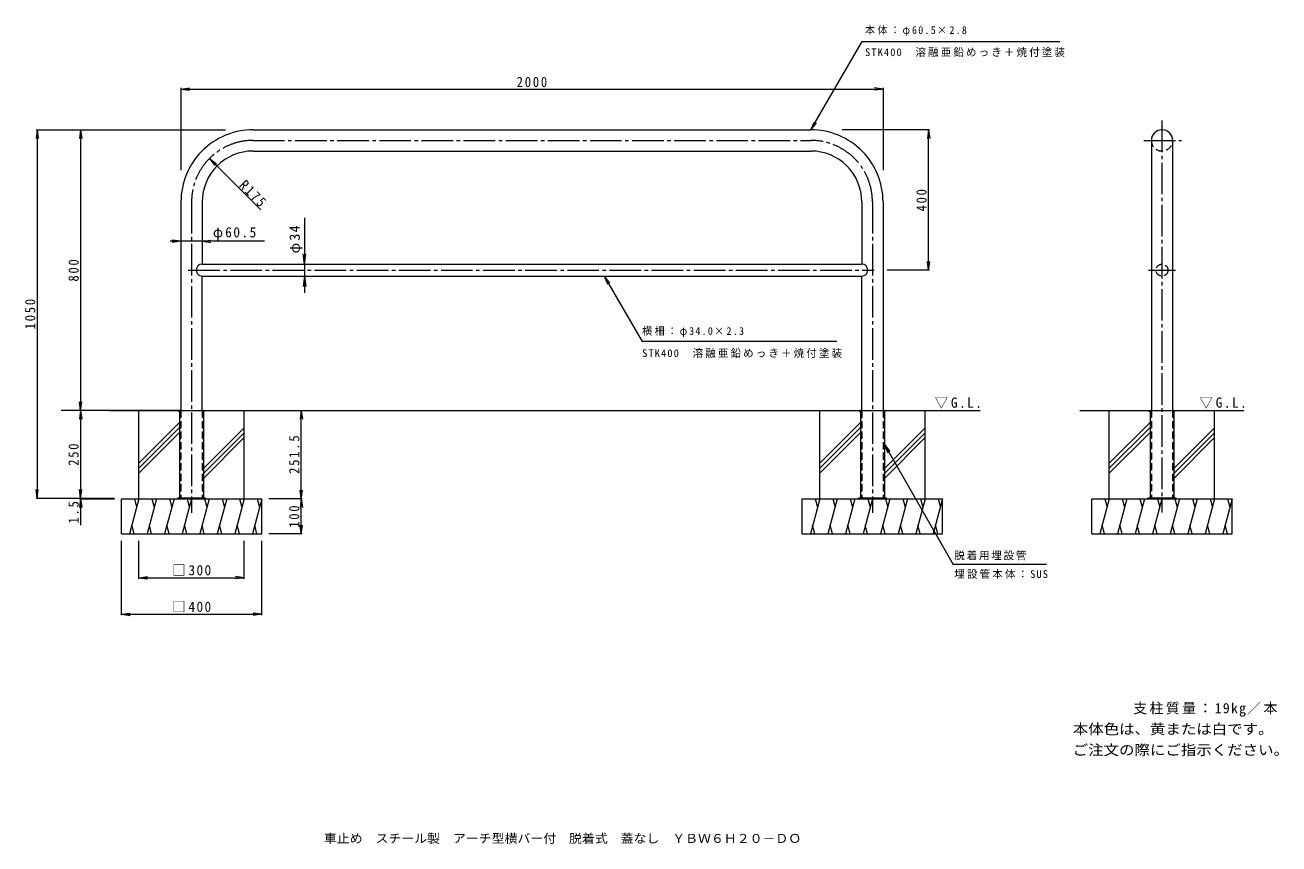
# Model space of a CAD drawing. Units: millimetres at full size, sheet at 1:10; some dimension numbers follow another scale. Extents: x -1792 to 1780, y -1362 to 972.
import ezdxf
from ezdxf.enums import TextEntityAlignment as Align

# ---------------------------------------------------------------- set-up
doc = ezdxf.new("R2010")
doc.units = ezdxf.units.MM
doc.header["$LTSCALE"] = 10
doc.linetypes.add('CHAIN2', pattern=[12, 9, -1, 1, -1])
doc.linetypes.add('DASHED2', pattern=[3, 2, -1])
for name, color, linetype, lineweight in [('C-0', 4, 'Continuous', 9), ('C-1', 7, 'Continuous', 9), ('C-2', 3, 'Continuous', 9), ('C-3', 3, 'DASHED2', 9), ('C-4', 7, 'Continuous', 9), ('C-5', 7, 'Continuous', 9), ('C-6', 6, 'Continuous', 5), ('C-E', 6, 'Continuous', 5)]:
    doc.layers.add(name, color=color, linetype=linetype, lineweight=lineweight)
doc.layers.add('F-5_F-5ﾚｲﾔ', color=2, linetype='Continuous')
doc.layers.add('F-F_F-Fﾚｲﾔ', color=2, linetype='Continuous')
doc.styles.add('ＭＳ ゴシック', font='')
doc.styles.get('ＭＳ ゴシック').set_extended_font_data('MS Gothic')

msp = doc.modelspace()

# ---------------------------------------------------------------- linework, layer by layer
at = {"layer": 'C-0', "color": 7, "linetype": 'CHAIN2'}
for p, q in [((1446.86, 699.74), (1446.86, -417.54)), ((-1142.44, 643.22), (447.06, 643.22)), ((1394.97, 643.22), (1502, 643.22)), ((-1317.44, 468.22), (-1317.44, -418.43)), ((622.06, 468.22), (622.06, -418.43)), ((-1326.89, 273.47), (627.24, 273.47)), ((1408.08, 273.47), (1485.2, 273.47))]:
    msp.add_line(p, q, dxfattribs=at)
at = {"layer": 'C-0'}
for p, q in [((-1354.94, -126.53), (-1354.94, -128.03)), ((-1354.94, -126.53), (-1354.94, -128.03)), ((-1354.94, -126.53), (-1279.94, -126.53)), ((-1354.94, -128.03), (-1351.44, -128.03)), ((-1351.44, -128.03), (-1351.44, -376.53)), ((-1283.44, -128.03), (-1283.44, -376.53)), ((-1279.94, -128.03), (-1283.44, -128.03)), ((-1279.94, -126.53), (-1279.94, -128.03)), ((584.56, -126.53), (584.56, -128.03)), ((584.56, -126.53), (584.56, -128.03)), ((584.56, -126.53), (659.56, -126.53)), ((584.56, -128.03), (588.06, -128.03)), ((588.06, -128.03), (588.06, -376.53)), ((656.06, -128.03), (656.06, -376.53)), ((659.56, -128.03), (656.06, -128.03)), ((659.56, -126.53), (659.56, -128.03)), ((1409.36, -126.53), (1409.36, -128.03)), ((1409.36, -126.53), (1409.36, -128.03)), ((1409.36, -126.53), (1484.36, -126.53)), ((1409.36, -128.03), (1412.86, -128.03)), ((1412.86, -128.03), (1412.86, -376.53)), ((1480.86, -128.03), (1480.86, -376.53)), ((1484.36, -128.03), (1480.86, -128.03)), ((1484.36, -126.53), (1484.36, -128.03))]:
    msp.add_line(p, q, dxfattribs=at)
at = {"layer": 'C-0', "linetype": 'DASHED2'}
for p, q in [((-1349.94, -128.03), (-1349.94, -376.53)), ((-1284.94, -128.03), (-1284.94, -376.53)), ((589.56, -128.03), (589.56, -376.53)), ((654.56, -128.03), (654.56, -376.53)), ((1414.36, -128.03), (1414.36, -376.53)), ((1479.36, -128.03), (1479.36, -376.53))]:
    msp.add_line(p, q, dxfattribs=at)
at = {"layer": 'C-0', "color": 7, "linetype": 'CHAIN2'}
for centre, start, end in [((-1142.44, 468.22), 89.99976, 180), ((447.06, 468.22), 0, 90.00024)]:
    msp.add_arc(centre, 175, start, end, dxfattribs=at)
at = {"layer": 'C-0', "linetype": 'DASHED2'}
for centre, start, end in [((-1351.44, -128.03), 0, 90), ((-1283.44, -128.03), 90, 180), ((588.06, -128.03), 0, 90), ((656.06, -128.03), 90, 180), ((1412.86, -128.03), 0, 90), ((1480.86, -128.03), 90, 180)]:
    msp.add_arc(centre, 1.5, start, end, dxfattribs=at)
at = {"layer": 'C-1', "color": 3}
for p, q in [((1416.61, -21.55), (1416.61, -126.53)), ((1477.11, -37.04), (1477.11, -126.53))]:
    msp.add_line(p, q, dxfattribs=at)
at = {"layer": 'C-1'}
for p, q in [((-1357.44, -376.53), (-1357.44, -378.03)), ((-1277.44, -376.53), (-1357.44, -376.53)), ((-1329.94, -376.53), (-1329.94, -378.03)), ((-1304.94, -376.53), (-1304.94, -378.03)), ((-1277.44, -376.53), (-1277.44, -378.03)), ((582.06, -376.53), (582.06, -378.03)), ((662.06, -376.53), (582.06, -376.53)), ((609.56, -376.53), (609.56, -378.03)), ((634.56, -376.53), (634.56, -378.03)), ((662.06, -376.53), (662.06, -378.03)), ((1406.86, -376.53), (1406.86, -378.03)), ((1486.86, -376.53), (1406.86, -376.53)), ((1434.36, -376.53), (1434.36, -378.03)), ((1459.36, -376.53), (1459.36, -378.03)), ((1486.86, -376.53), (1486.86, -378.03))]:
    msp.add_line(p, q, dxfattribs=at)
at = {"layer": 'C-2'}
for p, q in [((-1142.44, 673.47), (447.06, 673.47)), ((1416.61, 643.22), (1416.61, -55.91)), ((1477.11, 643.22), (1477.11, -55.85)), ((-1142.44, 612.97), (447.06, 612.97)), ((-1347.69, 468.22), (-1347.69, -126.53)), ((-1287.19, 468.22), (-1287.19, 290.47)), ((591.81, 468.22), (591.81, 290.47)), ((652.31, 468.22), (652.31, -126.53)), ((-1287.19, 290.47), (591.81, 290.47)), ((-1287.19, -126.53), (-1287.19, 256.47)), ((-1287.19, 256.47), (591.81, 256.47)), ((591.81, -126.53), (591.81, 256.47))]:
    msp.add_line(p, q, dxfattribs=at)
at = {"layer": 'C-2', "linetype": 'DASHED2'}
msp.add_circle((1446.86, 273.47), 17, dxfattribs=at)
at = {"layer": 'C-2'}
for centre, radius, start, end in [((-1142.44, 468.22), 205.25, 89.99977, 180), ((447.06, 468.22), 205.25, 0, 90.00023), ((1446.86, 643.22), 30.25, 0, 180), ((-1142.44, 468.22), 144.75, 89.9998, 180), ((447.06, 468.22), 144.75, 0, 90.0002), ((-1287.19, 273.47), 17, 90, 270), ((591.81, 273.47), 17, 270, 90)]:
    msp.add_arc(centre, radius, start, end, dxfattribs=at)
at = {"layer": 'C-2', "linetype": 'DASHED2'}
msp.add_arc((1446.86, 643.22), 30.25, 180.00047, 0.00047, dxfattribs=at)
at = {"layer": 'C-3'}
for p, q in [((-1347.69, -126.53), (-1347.69, -376.53)), ((-1287.19, -126.53), (-1287.19, -376.53)), ((591.81, -126.53), (591.81, -376.53)), ((652.31, -126.53), (652.31, -376.53)), ((1416.61, -126.53), (1416.61, -376.53)), ((1477.11, -126.53), (1477.11, -376.53))]:
    msp.add_line(p, q, dxfattribs=at)
at = {"layer": 'C-4'}
for p, q in [((-1347.69, 789.73), (-1322.91, 792.99)), ((-1347.69, 792.73), (-1347.69, 558.14)), ((-1347.69, 789.73), (-1322.91, 786.46)), ((-1347.69, 789.73), (652.31, 789.73)), ((652.31, 789.73), (627.52, 792.99)), ((652.31, 789.73), (627.52, 786.46)), ((652.31, 792.73), (652.31, 558.14)), ((-1757.31, 673.47), (-1760.58, 648.69)), ((-1760.31, 673.47), (-1220.74, 673.47)), ((-1757.31, 673.47), (-1754.05, 648.69)), ((-1757.31, 673.47), (-1757.31, -376.53)), ((-1633.67, 673.47), (-1636.94, 648.69)), ((-1633.67, 673.47), (-1630.41, 648.69)), ((-1633.67, 673.47), (-1633.67, -126.53)), ((784.86, 673.47), (536.12, 673.47)), ((781.86, 673.47), (778.6, 648.69)), ((781.86, 673.47), (785.12, 648.69)), ((781.86, 273.47), (781.86, 673.47)), ((-1266.15, 592.01), (-1250.93, 572.17)), ((-996.1, 423.05), (-996.1, 208.42)), ((-1347.69, 355.83), (-1372.48, 359.09)), ((-1287.19, 355.83), (-1262.41, 359.09)), ((-1110.09, 355.83), (-1378.16, 355.83)), ((-1347.69, 355.83), (-1372.48, 352.57)), ((-1347.69, 335.83), (-1347.69, 334.03)), ((-1287.19, 355.83), (-1262.41, 352.57)), ((-1287.19, 335.83), (-1287.19, 334.03)), ((-996.1, 290.47), (-1000.02, 320.22)), ((-996.1, 290.47), (-992.19, 320.22)), ((-996.1, 290.47), (-993.1, 290.47)), ((781.86, 273.47), (778.6, 298.26)), ((781.86, 273.47), (785.12, 298.26)), ((-996.1, 256.47), (-1000.02, 226.73)), ((-996.1, 256.47), (-993.1, 256.47)), ((-996.1, 256.47), (-992.19, 226.73)), ((784.86, 273.47), (663.67, 273.47)), ((-1633.67, -126.53), (-1636.94, -101.74)), ((-1633.67, -126.53), (-1630.41, -101.74)), ((-1633.67, -126.53), (-1636.94, -151.31)), ((-1633.67, -126.53), (-1633.67, -378.03)), ((-1633.67, -126.53), (-1630.41, -151.31)), ((-1005.05, -126.53), (-1008.31, -151.32)), ((-1005.05, -378.03), (-1005.05, -126.53)), ((-1005.05, -126.53), (-1001.78, -151.32)), ((-1757.31, -376.53), (-1760.58, -351.74)), ((-1757.31, -376.53), (-1754.05, -351.74)), ((-1633.67, -376.53), (-1636.94, -351.74)), ((-1633.67, -376.53), (-1636.94, -351.74)), ((-1633.67, -376.53), (-1630.41, -351.74)), ((-1633.67, -376.53), (-1630.41, -351.74)), ((-1005.05, -378.03), (-1008.31, -353.24)), ((-1005.05, -378.03), (-1001.78, -353.24)), ((-1760.31, -376.53), (-1537.44, -376.53)), ((-1633.67, -378.03), (-1636.94, -402.81)), ((-1636.67, -378.03), (-1537.44, -378.03)), ((-1633.67, -378.03), (-1630.41, -402.81)), ((-1633.67, -378.03), (-1633.67, -452.98)), ((-1002.05, -378.03), (-1097.44, -378.03)), ((-1005.05, -378.03), (-1008.31, -402.81)), ((-1005.05, -478.03), (-1005.05, -378.03)), ((-1005.05, -378.03), (-1001.78, -402.81)), ((-1005.05, -478.03), (-1008.31, -453.24)), ((-1005.05, -478.03), (-1001.78, -453.24)), ((-1517.44, -710.13), (-1517.44, -498.03)), ((-1467.44, -606.02), (-1467.44, -498.03)), ((-1167.44, -606.02), (-1167.44, -498.03)), ((-1117.44, -710.13), (-1117.44, -498.03)), ((-1002.05, -478.03), (-1097.44, -478.03)), ((-1467.44, -603.02), (-1442.66, -599.76)), ((-1467.44, -603.02), (-1167.44, -603.02)), ((-1467.44, -603.02), (-1442.66, -606.28)), ((-1167.44, -603.02), (-1192.23, -599.76)), ((-1167.44, -603.02), (-1192.23, -606.28)), ((-1517.44, -707.13), (-1492.66, -703.87)), ((-1517.44, -707.13), (-1117.44, -707.13)), ((-1517.44, -707.13), (-1492.66, -710.39)), ((-1117.44, -707.13), (-1142.23, -703.87)), ((-1117.44, -707.13), (-1142.23, -710.39))]:
    msp.add_line(p, q, dxfattribs=at)
msp.add_lwpolyline([(-1119.7, 445.46), (-1266.15, 592.01), (-1246.31, 576.79)], dxfattribs=at)
at = {"layer": 'C-5'}
for p, q in [((447.05, 673.47), (592.49, 925.39)), ((592.49, 925.39), (1155.87, 925.4)), ((447.05, 673.47), (456.62, 696.57)), ((447.05, 673.47), (462.27, 693.31)), ((-142.3, 256.47), (-132.74, 233.38)), ((-142.3, 256.47), (-127.09, 236.64)), ((-142.3, 256.47), (-33.94, 69.96)), ((521.06, 69.96), (-33.94, 69.96)), ((656.06, -223.67), (671.27, -243.5)), ((656.06, -223.67), (665.62, -246.77)), ((656.06, -223.67), (851.78, -565.1)), ((1118.26, -565.1), (851.78, -565.1))]:
    msp.add_line(p, q, dxfattribs=at)
at = {"layer": 'C-6'}
for p, q in [((-1347.69, -126.53), (-1688.69, -126.53)), ((-1287.2, -126.53), (591.81, -126.53)), ((652.31, -126.53), (928.72, -126.53))]:
    msp.add_line(p, q, dxfattribs=at)
at = {"layer": 'C-E'}
for p, q in [((-1551.66, -126.53), (-1354.94, -126.53)), ((-1467.44, -378.03), (-1467.44, -126.53)), ((-1279.94, -126.53), (-1084.05, -126.53)), ((-1167.44, -378.03), (-1167.44, -126.53)), ((337.84, -126.53), (584.56, -126.53)), ((472.06, -378.03), (472.06, -126.53)), ((659.56, -126.53), (855.46, -126.53)), ((772.06, -378.03), (772.06, -126.53)), ((1212.65, -126.53), (1409.36, -126.53)), ((1296.86, -378.03), (1296.86, -126.53)), ((1484.36, -126.53), (1680.26, -126.53)), ((1596.86, -378.03), (1596.86, -126.53)), ((-1351.44, -160.72), (-1467.44, -276.72)), ((-1351.44, -174.86), (-1467.44, -290.86)), ((-1167.44, -175.6), (-1283.44, -291.6)), ((588.06, -160.72), (472.06, -276.72)), ((588.06, -174.86), (472.06, -290.86)), ((772.06, -175.6), (656.06, -291.6)), ((1412.86, -160.72), (1296.86, -276.72)), ((1412.86, -174.86), (1296.86, -290.86)), ((1596.86, -175.6), (1480.86, -291.6)), ((-1351.44, -189), (-1467.44, -305)), ((-1167.44, -189.74), (-1283.44, -305.74)), ((-1167.44, -203.89), (-1283.44, -319.89)), ((588.06, -189), (472.06, -305)), ((772.06, -189.74), (656.06, -305.74)), ((772.06, -203.88), (656.06, -319.88)), ((1412.86, -189), (1296.86, -305)), ((1596.86, -189.74), (1480.86, -305.74)), ((1596.86, -203.88), (1480.86, -319.88)), ((-1517.44, -378.03), (-1117.44, -378.03)), ((-1517.44, -478.03), (-1517.44, -378.03)), ((-1467.44, -378.03), (-1494.24, -478.03)), ((-1480.49, -378.03), (-1473.97, -402.38)), ((-1417.44, -378.03), (-1444.24, -478.03)), ((-1430.49, -378.03), (-1423.97, -402.38)), ((-1367.44, -378.03), (-1394.24, -478.03)), ((-1380.49, -378.03), (-1373.97, -402.38)), ((-1317.44, -378.03), (-1344.24, -478.03)), ((-1330.49, -378.03), (-1323.97, -402.38)), ((-1267.44, -378.03), (-1294.24, -478.03)), ((-1280.49, -378.03), (-1273.97, -402.38)), ((-1217.44, -378.03), (-1244.24, -478.03)), ((-1230.49, -378.03), (-1223.97, -402.38)), ((-1167.44, -378.03), (-1194.24, -478.03)), ((-1180.49, -378.03), (-1173.97, -402.38)), ((-1117.44, -378.03), (-1144.24, -478.03)), ((-1130.49, -378.03), (-1123.97, -402.38)), ((-1117.44, -478.03), (-1117.44, -378.03)), ((422.06, -378.03), (822.06, -378.03)), ((422.06, -478.03), (422.06, -378.03)), ((472.06, -378.03), (445.26, -478.03)), ((459.01, -378.03), (465.53, -402.38)), ((522.06, -378.03), (495.26, -478.03)), ((509.01, -378.03), (515.53, -402.38)), ((572.06, -378.03), (545.26, -478.03)), ((559.01, -378.03), (565.53, -402.38)), ((622.06, -378.03), (595.26, -478.03)), ((609.01, -378.03), (615.53, -402.38)), ((672.06, -378.03), (645.26, -478.03)), ((659.01, -378.03), (665.53, -402.38)), ((722.06, -378.03), (695.26, -478.03)), ((709.01, -378.03), (715.53, -402.38)), ((772.06, -378.03), (745.26, -478.03)), ((759.01, -378.03), (765.53, -402.38)), ((822.06, -378.03), (795.26, -478.03)), ((809.01, -378.03), (815.53, -402.38)), ((822.06, -478.03), (822.06, -378.03)), ((1246.86, -378.03), (1646.86, -378.03)), ((1246.86, -478.03), (1246.86, -378.03)), ((1296.86, -378.03), (1270.07, -478.03)), ((1283.81, -378.03), (1290.34, -402.38)), ((1346.86, -378.03), (1320.07, -478.03)), ((1333.81, -378.03), (1340.34, -402.38)), ((1396.86, -378.03), (1370.07, -478.03)), ((1383.81, -378.03), (1390.34, -402.38)), ((1446.86, -378.03), (1420.07, -478.03)), ((1433.81, -378.03), (1440.34, -402.38)), ((1496.86, -378.03), (1470.07, -478.03)), ((1483.81, -378.03), (1490.34, -402.38)), ((1546.86, -378.03), (1520.07, -478.03)), ((1533.81, -378.03), (1540.34, -402.38)), ((1596.86, -378.03), (1570.07, -478.03)), ((1583.81, -378.03), (1590.34, -402.38)), ((1646.86, -378.03), (1620.07, -478.03)), ((1633.81, -378.03), (1640.34, -402.38)), ((1646.86, -478.03), (1646.86, -378.03)), ((-1481.19, -478.03), (-1487.72, -453.68)), ((-1431.19, -478.03), (-1437.72, -453.68)), ((-1381.19, -478.03), (-1387.72, -453.68)), ((-1331.19, -478.03), (-1337.72, -453.68)), ((-1281.19, -478.03), (-1287.72, -453.68)), ((-1231.19, -478.03), (-1237.72, -453.68)), ((-1181.19, -478.03), (-1187.72, -453.68)), ((-1131.19, -478.03), (-1137.72, -453.68)), ((458.31, -478.03), (451.79, -453.68)), ((508.31, -478.03), (501.79, -453.68)), ((558.31, -478.03), (551.79, -453.68)), ((608.31, -478.03), (601.79, -453.68)), ((658.31, -478.03), (651.79, -453.68)), ((708.31, -478.03), (701.79, -453.68)), ((758.31, -478.03), (751.79, -453.68)), ((808.31, -478.03), (801.79, -453.68)), ((1283.12, -478.03), (1276.59, -453.68)), ((1333.12, -478.03), (1326.59, -453.68)), ((1383.12, -478.03), (1376.59, -453.68)), ((1433.12, -478.03), (1426.59, -453.68)), ((1483.12, -478.03), (1476.59, -453.68)), ((1533.12, -478.03), (1526.59, -453.68)), ((1583.12, -478.03), (1576.59, -453.68)), ((1633.12, -478.03), (1626.59, -453.68)), ((-1517.44, -478.03), (-1117.44, -478.03)), ((422.06, -478.03), (822.06, -478.03)), ((1246.86, -478.03), (1646.86, -478.03))]:
    msp.add_line(p, q, dxfattribs=at)

# ---------------------------------------------------------------- texts
at = {"layer": 'C-4', "color": 2, "char_height": 29.33, "attachment_point": 7, "style": 'ＭＳ ゴシック'}
for s, insert in [('\\T1.28;\\W0.9;2000', (-391.44, 794.73)), ('\\T1.22;\\W0.95;φ60.5', (-1256.74, 358.83)), ('\\T1.21;\\W0.95;□300', (-1372.44, -597.02)), ('\\T1.21;\\W0.95;□400', (-1372.44, -701.13))]:
    msp.add_mtext(s, dxfattribs=dict(at, insert=insert))
for s, insert, rotation in [('\\T1.28;\\W0.9;R175', (-1184.38, 512.25), 315), ('\\T1.27;\\W0.9;400', (776.86, 440.97), 90), ('\\T1.19;φ34', (-1001.1, 321.26), 90), ('\\T1.27;\\W0.9;800', (-1638.67, 240.97), 90), ('\\T1.28;\\W0.9;1050', (-1762.31, 104.72), 90), ('\\T1.28;\\W0.9;251.5', (-1010.05, -307.28), 90), ('\\T1.27;\\W0.9;250', (-1638.67, -284.03), 90), ('\\T1.27;\\W0.9;1.5', (-1638.67, -448.45), 90), ('\\T1.27;\\W0.9;100', (-1010.05, -460.53), 90)]:
    msp.add_mtext(s, dxfattribs=dict(at, insert=insert, rotation=rotation))
at = {"layer": 'C-5', "char_height": 21.99, "attachment_point": 7, "style": 'ＭＳ ゴシック'}
for s, insert in [('\\T1.25;\\W0.95;本体：φ60.5×2.8', (600.87, 940.79)), ('\\T1.2;STK400\u3000溶融亜鉛めっき＋焼付塗装', (600.87, 881.05)), ('\\T1.25;\\W0.95;横柵：φ34.0×2.3', (-33.94, 83.11)), ('\\T1.2;STK400\u3000溶融亜鉛めっき＋焼付塗装', (-33.94, 23.36)), ('\\T1.17;脱着用埋設管', (855.34, -553.24)), ('\\T1.2;埋設管本体：SUS', (855.34, -606.19))]:
    msp.add_mtext(s, dxfattribs=dict(at, insert=insert))
at = {"layer": 'C-5', "color": 2, "char_height": 29.33, "attachment_point": 7, "style": 'ＭＳ ゴシック'}
for insert in [(799.27, -121.3), (1553.62, -121.3)]:
    msp.add_mtext('\\T1.22;\\W0.95;▽G.L.', dxfattribs=dict(at, insert=insert))
at = {"layer": 'F-5_F-5ﾚｲﾔ', "style": 'ＭＳ ゴシック', "width": 1.1}
for s, p in [('本体色は、黄または白です。', (1192.64, -1057.84)), ('ご注文の際にご指示ください。', (1192.64, -1117.31))]:
    msp.add_text(s, height=29.33, dxfattribs=at).set_placement(p, align=Align.BOTTOM_LEFT)
at = {"layer": 'F-5_F-5ﾚｲﾔ', "insert": (1364.84, -999.01), "char_height": 29.33, "attachment_point": 7, "style": 'ＭＳ ゴシック'}
msp.add_mtext('\\T1.16;支柱質量：19kg／本', dxfattribs=at)
at = {"layer": 'F-F_F-Fﾚｲﾔ', "style": 'ＭＳ ゴシック', "width": 1.05}
msp.add_text('車止め\u3000スチール製\u3000アーチ型横バー付\u3000脱着式\u3000蓋なし\u3000ＹＢＷ６Ｈ２０－ＤＯ', height=25.66, dxfattribs=at).set_placement((-940.5, -1366.52), align=Align.BOTTOM_LEFT)

doc.saveas('drawing.dxf')
